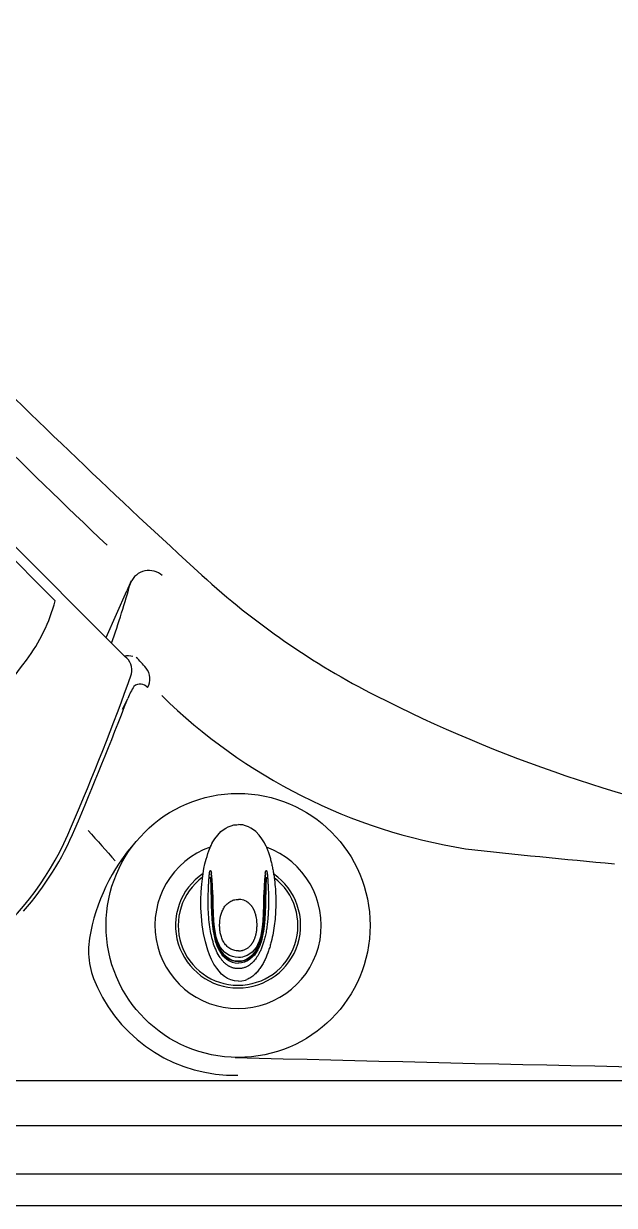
# Model space of a CAD drawing. Extents: x 398 to 508, y 628 to 778.
# Drawn here: x 418.68 to 433.46, y 643.46 to 673.03 of the extents above; entities that cross this region are included whole.
import ezdxf

# ---------------------------------------------------------------- set-up
doc = ezdxf.new("R2010")
doc.units = 0
doc.header["$MEASUREMENT"] = 0
doc.layers.add('1', color=4, linetype='Continuous')

# ---------------------------------------------------------------- blocks, each defined once
blk = doc.blocks.new('GLEAMLID')
at = {"layer": '1', "color": 4, "linetype": 'Continuous'}
for p, q in [((-6.601, 5.901), (6.601, 5.901)), ((-4.383, 5.655), (4.383, 5.655)), ((-5.043, -0.418), (-5.043, 2.989)), ((5.043, -0.418), (5.043, 2.989)), ((-5.25, -0.739), (-5.25, -0.418)), ((-5.043, -0.418), (-5.043, -0.739)), ((5.043, -0.418), (5.043, -0.739)), ((5.25, -0.739), (5.25, -0.418))]:
    blk.add_line(p, q, dxfattribs=at)
at = {"layer": '1', "color": 4}
for centre, radius, start, end in [((57.533, -24.591), 71.321, 154.85856, 158.14836), ((-6.658, 5.448), 0.456, 82.8153, 144.9805), ((-0.559, 3.452), 4.414, 150.051, 171.6734), ((0.559, 3.452), 4.414, 8.3266, 29.949), ((6.658, 5.448), 0.456, 35.0195, 97.1847), ((-57.533, -24.591), 71.321, 21.85164, 25.14144), ((25.477, -0.359), 30.727, 171.6734, 180.1115), ((-25.477, -0.359), 30.727, 359.8885, 8.3266), ((0, 0), 2.427, 54.9207, 125.0793), ((-1.661, -0.98), 7.593, 157.2628, 185.5447), ((0.566, -0.799), 3.406, 125.1442, 173.5825), ((0, -0.418), 2.341, 65.5803, 114.4197), ((-0.566, -0.799), 3.406, 6.4175, 54.8558), ((1.661, -0.98), 7.593, 354.4553, 22.7372), ((0.565, -1.487), 3.548, 115.5898, 162.4687), ((-0.565, -1.487), 3.548, 17.5313, 64.4102)]:
    blk.add_arc(centre, radius, start, end, dxfattribs=at)
at = {"layer": '1', "color": 4, "linetype": 'Continuous'}
for radius, start, end in [(5.25, 180, 0), (5.043, 180, 0), (9.27, 186.0377, 353.9623)]:
    blk.add_arc((0, -0.739), radius, start, end, dxfattribs=at)
blk = doc.blocks.new('DIVERTERVALVE')
at = {"layer": '1', "flags": 128}
for points in [[(-2.064, 0.659), (-2.166, 0.596), (-2.261, 0.523), (-2.348, 0.44), (-2.394, 0.383), (-2.435, 0.322), (-2.469, 0.258), (-2.495, 0.189), (-2.513, 0.117), (-2.521, 0.044), (-2.522, 0.006)], [(-1.987, 0.698), (-1.996, 0.694), (-2.012, 0.686), (-2.04, 0.672), (-2.064, 0.659)], [(-2.064, -0.647), (-2.166, -0.584), (-2.261, -0.511), (-2.347, -0.428), (-2.394, -0.371), (-2.435, -0.31), (-2.469, -0.246), (-2.495, -0.177), (-2.513, -0.105), (-2.521, -0.032), (-2.522, 0.006)], [(1.396, 0.006), (1.388, -0.088), (1.365, -0.178), (1.327, -0.262), (1.277, -0.34), (1.216, -0.412), (1.147, -0.477), (1.072, -0.535), (0.965, -0.603), (0.852, -0.662), (0.734, -0.713), (0.615, -0.757), (0.409, -0.817), (0.199, -0.863), (-0.014, -0.896), (-0.228, -0.918), (-0.442, -0.929), (-0.64, -0.931), (-0.837, -0.924), (-1.034, -0.909), (-1.229, -0.886), (-1.421, -0.853), (-1.539, -0.828), (-1.654, -0.799), (-1.729, -0.777), (-1.801, -0.755), (-1.867, -0.732), (-1.911, -0.715), (-1.949, -0.701), (-1.97, -0.692), (-1.987, -0.686)], [(1.396, 0.006), (1.389, 0.095), (1.367, 0.184), (1.355, 0.216)], [(-1.987, -0.686), (-1.996, -0.682), (-2.012, -0.674), (-2.04, -0.66), (-2.064, -0.647)]]:
    blk.add_lwpolyline(points, dxfattribs=at)
at = {"layer": '1', "color": 3, "flags": 128}
for points in [[(-1.302, 0.678), (-1.142, 0.662), (-0.983, 0.655), (-0.824, 0.653), (-0.665, 0.653), (-0.506, 0.652), (-0.348, 0.648), (-0.191, 0.639), (-0.034, 0.624), (0.09, 0.607), (0.214, 0.585), (0.335, 0.556), (0.453, 0.518), (0.566, 0.47), (0.633, 0.433), (0.696, 0.39), (0.754, 0.341), (0.804, 0.285), (0.845, 0.222), (0.875, 0.154), (0.893, 0.081), (0.898, 0.006)], [(-1.3, 0.688), (-1.188, 0.671), (-1.071, 0.658), (-0.952, 0.649), (-0.832, 0.642), (-0.711, 0.638), (-0.508, 0.632), (-0.306, 0.627), (-0.104, 0.617), (0.047, 0.603), (0.197, 0.581), (0.295, 0.559), (0.392, 0.529), (0.485, 0.489), (0.551, 0.451), (0.612, 0.405), (0.666, 0.352), (0.712, 0.292), (0.749, 0.226), (0.777, 0.155), (0.79, 0.107), (0.799, 0.057), (0.802, 0.006)], [(-1.3, 0.688), (-1.119, 0.67), (-0.937, 0.664), (-0.756, 0.663), (-0.574, 0.662), (-0.393, 0.659), (-0.213, 0.65), (-0.033, 0.634), (0.092, 0.616), (0.216, 0.594), (0.338, 0.565), (0.456, 0.527), (0.571, 0.478), (0.638, 0.44), (0.702, 0.397), (0.76, 0.347), (0.811, 0.29), (0.853, 0.226), (0.883, 0.156), (0.901, 0.082), (0.907, 0.006)], [(-1.211, 0.712), (-1.036, 0.697), (-0.86, 0.691), (-0.684, 0.689), (-0.508, 0.686), (-0.332, 0.68), (-0.156, 0.668), (0.019, 0.65), (0.141, 0.634), (0.262, 0.612), (0.382, 0.583), (0.499, 0.544), (0.611, 0.493), (0.678, 0.454), (0.74, 0.408), (0.797, 0.356), (0.847, 0.297), (0.887, 0.231), (0.917, 0.159), (0.934, 0.084), (0.94, 0.006)], [(0.898, 0.006), (0.893, -0.069), (0.875, -0.142), (0.845, -0.21), (0.804, -0.273), (0.753, -0.329), (0.696, -0.378), (0.633, -0.421), (0.566, -0.458), (0.453, -0.506), (0.335, -0.544), (0.213, -0.573), (0.09, -0.595), (-0.034, -0.612), (-0.191, -0.627), (-0.349, -0.636), (-0.507, -0.64), (-0.665, -0.641), (-0.824, -0.641), (-0.983, -0.643), (-1.142, -0.65), (-1.302, -0.666)], [(0.907, 0.006), (0.901, -0.07), (0.883, -0.144), (0.853, -0.214), (0.811, -0.278), (0.76, -0.335), (0.702, -0.385), (0.638, -0.428), (0.57, -0.466), (0.456, -0.515), (0.337, -0.553), (0.216, -0.582), (0.092, -0.604), (-0.033, -0.622), (-0.19, -0.637), (-0.348, -0.645), (-0.506, -0.65), (-0.665, -0.65), (-0.824, -0.651), (-0.983, -0.653), (-1.142, -0.66), (-1.3, -0.676)], [(0.802, 0.006), (0.795, -0.07), (0.777, -0.143), (0.749, -0.214), (0.712, -0.28), (0.666, -0.34), (0.612, -0.393), (0.551, -0.438), (0.485, -0.477), (0.392, -0.517), (0.295, -0.547), (0.197, -0.569), (0.047, -0.591), (-0.104, -0.604), (-0.306, -0.615), (-0.508, -0.62), (-0.711, -0.626), (-0.832, -0.63), (-0.952, -0.637), (-1.071, -0.646), (-1.188, -0.659), (-1.3, -0.676)], [(-1.211, -0.7), (-1.036, -0.685), (-0.86, -0.679), (-0.684, -0.676), (-0.508, -0.674), (-0.332, -0.667), (-0.156, -0.656), (0.019, -0.638), (0.141, -0.621), (0.262, -0.6), (0.382, -0.571), (0.499, -0.532), (0.611, -0.481), (0.678, -0.442), (0.74, -0.396), (0.797, -0.344), (0.847, -0.285), (0.887, -0.219), (0.917, -0.147), (0.934, -0.072), (0.94, 0.006)]]:
    blk.add_lwpolyline(points, dxfattribs=at)
at = {"layer": '1'}
for start, end in [(0, 160.0396), (199.5487, 0)]:
    blk.add_arc((0, 0), 2.08, start, end, dxfattribs=at)
at = {"layer": '1', "color": 3}
for radius, start, end in [(1.565, 0, 145.3967), (1.497, 0, 142.9103), (1.565, 213.9486, 0), (1.497, 216.4268, 0)]:
    blk.add_arc((0, 0), radius, start, end, dxfattribs=at)
at = {"layer": '1'}
for points, knots in [([(-1.987, 0.698), (-1.974, 0.703), (-1.954, 0.711), (-1.917, 0.725), (-1.904, 0.73), (-1.876, 0.74), (-1.861, 0.746), (-1.831, 0.757), (-1.815, 0.762), (-1.782, 0.773), (-1.766, 0.778), (-1.715, 0.794), (-1.681, 0.804), (-1.61, 0.823), (-1.573, 0.832), (-1.5, 0.849), (-1.463, 0.857), (-1.389, 0.872), (-1.351, 0.879), (-1.275, 0.891), (-1.237, 0.897), (-1.123, 0.912), (-1.046, 0.921), (-0.893, 0.933), (-0.815, 0.938), (-0.661, 0.943), (-0.583, 0.943), (-0.429, 0.941), (-0.351, 0.938), (-0.121, 0.923), (0.032, 0.905), (0.259, 0.864), (0.334, 0.848), (0.447, 0.819), (0.484, 0.809), (0.559, 0.787), (0.596, 0.775), (0.706, 0.738), (0.778, 0.709), (0.883, 0.66), (0.917, 0.642), (0.985, 0.604), (1.018, 0.584), (1.083, 0.54), (1.114, 0.517), (1.173, 0.467), (1.201, 0.44), (1.254, 0.383), (1.279, 0.352), (1.321, 0.287), (1.34, 0.252), (1.355, 0.216)], [0, 0, 0, 0, 0.03125, 0.03125, 0.046875, 0.046875, 0.0625, 0.0625, 0.078125, 0.078125, 0.09375, 0.09375, 0.125, 0.125, 0.15625, 0.15625, 0.1875, 0.1875, 0.21875, 0.21875, 0.25, 0.25, 0.3125, 0.3125, 0.375, 0.375, 0.4375, 0.4375, 0.5, 0.5, 0.625, 0.625, 0.6875, 0.6875, 0.71875, 0.71875, 0.75, 0.75, 0.8125, 0.8125, 0.84375, 0.84375, 0.875, 0.875, 0.90625, 0.90625, 0.9375, 0.9375, 0.96875, 0.96875, 1, 1, 1, 1]), ([(-1.987, 0.698), (-1.988, 0.697), (-1.99, 0.697), (-1.995, 0.695), (-1.997, 0.693), (-2.006, 0.69), (-2.013, 0.686), (-2.026, 0.679), (-2.034, 0.676), (-2.049, 0.668), (-2.056, 0.664), (-2.064, 0.659)], [0, 0, 0, 0, 0.125, 0.125, 0.25, 0.25, 0.5, 0.5, 0.75, 0.75, 1, 1, 1, 1]), ([(-2.064, -0.647), (-2.056, -0.651), (-2.049, -0.656), (-2.034, -0.664), (-2.026, -0.667), (-2.013, -0.674), (-2.006, -0.677), (-1.997, -0.681), (-1.995, -0.683), (-1.99, -0.685), (-1.988, -0.685), (-1.987, -0.686)], [0, 0, 0, 0, 0.25, 0.25, 0.5, 0.5, 0.75, 0.75, 0.875, 0.875, 1, 1, 1, 1])]:
    blk.add_open_spline(points, degree=3, knots=knots, dxfattribs=at)
at = {"layer": '1', "color": 3}
for points, knots in [([(-1.309, 0.68), (-1.312, 0.68), (-1.318, 0.681), (-1.326, 0.683), (-1.334, 0.685), (-1.343, 0.687), (-1.351, 0.69), (-1.358, 0.692), (-1.363, 0.695), (-1.367, 0.697), (-1.37, 0.699), (-1.373, 0.702), (-1.373, 0.705), (-1.372, 0.707), (-1.371, 0.71), (-1.367, 0.712), (-1.363, 0.714), (-1.358, 0.716), (-1.35, 0.719), (-1.336, 0.723), (-1.315, 0.727), (-1.288, 0.731), (-1.26, 0.734), (-1.234, 0.736), (-1.219, 0.737), (-1.212, 0.737)], [0, 0, 0, 0, 0.0363, 0.0726, 0.108899, 0.149977, 0.191052, 0.221863, 0.252669, 0.275327, 0.29799, 0.315121, 0.332215, 0.34852, 0.364795, 0.381622, 0.398486, 0.421273, 0.444094, 0.505241, 0.585692, 0.690463, 0.826017, 0.913008, 1, 1, 1, 1]), ([(-1.212, 0.737), (-1.209, 0.737), (-1.196, 0.738), (-1.17, 0.74), (-1.134, 0.742), (-1.093, 0.745), (-1.049, 0.748), (-0.999, 0.75), (-0.944, 0.753), (-0.882, 0.756), (-0.813, 0.758), (-0.738, 0.76), (-0.655, 0.761), (-0.565, 0.761), (-0.466, 0.76), (-0.358, 0.756), (-0.24, 0.75), (-0.111, 0.739), (0.029, 0.723), (0.169, 0.7), (0.301, 0.672), (0.417, 0.639), (0.519, 0.605), (0.609, 0.569), (0.688, 0.531), (0.757, 0.492), (0.817, 0.453), (0.869, 0.414), (0.914, 0.374), (0.955, 0.333), (0.993, 0.285), (1.029, 0.229), (1.059, 0.16), (1.077, 0.084), (1.08, 0.031), (1.08, 0.006)], [0.0342133, 0.0342133, 0.0342133, 0.0342133, 0.0372226, 0.0493875, 0.0629178, 0.0779265, 0.0945205, 0.1128631, 0.1332546, 0.1560166, 0.1814365, 0.2093275, 0.239663, 0.2728559, 0.3092641, 0.348779, 0.3920627, 0.4400033, 0.4926594, 0.5475401, 0.5974105, 0.6414151, 0.6807211, 0.7160341, 0.7477155, 0.7764632, 0.8028293, 0.8262781, 0.8475195, 0.8680151, 0.8892787, 0.9128725, 0.9401017, 0.969074, 0.9965284, 0.9965284, 0.9965284, 0.9965284]), ([(0.636, 0.006), (0.636, 0.011), (0.636, 0.018), (0.635, 0.032), (0.634, 0.046), (0.633, 0.058), (0.63, 0.078), (0.626, 0.098), (0.621, 0.118), (0.615, 0.139), (0.605, 0.166), (0.587, 0.203), (0.569, 0.233), (0.552, 0.256), (0.533, 0.279), (0.519, 0.293), (0.503, 0.309), (0.491, 0.319), (0.477, 0.331), (0.464, 0.341), (0.451, 0.351), (0.436, 0.361), (0.422, 0.369), (0.407, 0.378), (0.392, 0.387), (0.376, 0.395), (0.36, 0.402), (0.343, 0.41), (0.325, 0.417), (0.307, 0.424), (0.272, 0.436), (0.235, 0.446), (0.205, 0.452), (0.187, 0.456), (0.169, 0.459), (0.148, 0.463), (0.129, 0.465), (0.11, 0.468), (0.093, 0.469), (0.075, 0.471), (0.059, 0.472), (0.045, 0.472), (0.027, 0.473), (0.009, 0.474), (-0.008, 0.474), (-0.01, 0.474), (-0.013, 0.474), (-0.019, 0.474), (-0.036, 0.473), (-0.055, 0.473), (-0.073, 0.472), (-0.096, 0.47), (-0.119, 0.468), (-0.142, 0.466), (-0.172, 0.462), (-0.2, 0.457), (-0.231, 0.45), (-0.268, 0.441), (-0.305, 0.43), (-0.337, 0.418), (-0.355, 0.411), (-0.372, 0.404), (-0.388, 0.396), (-0.404, 0.388), (-0.42, 0.38), (-0.435, 0.371), (-0.449, 0.362), (-0.464, 0.352), (-0.477, 0.343), (-0.49, 0.333), (-0.504, 0.321), (-0.518, 0.309), (-0.529, 0.298), (-0.542, 0.285), (-0.555, 0.271), (-0.564, 0.26), (-0.574, 0.247), (-0.585, 0.232), (-0.606, 0.197), (-0.631, 0.145), (-0.643, 0.092), (-0.648, 0.062), (-0.649, 0.052), (-0.65, 0.037), (-0.651, 0.022), (-0.651, 0.011), (-0.651, 0.006)], [0, 0, 0, 0, 0.008053, 0.01208, 0.02416, 0.030201, 0.032215, 0.058046, 0.064511, 0.066666, 0.095388, 0.112699, 0.136175, 0.154292, 0.160334, 0.185275, 0.188534, 0.198309, 0.211339, 0.219894, 0.225026, 0.238707, 0.249526, 0.253131, 0.267547, 0.278985, 0.282797, 0.298039, 0.310173, 0.314216, 0.330386, 0.373436, 0.377866, 0.382296, 0.40444, 0.408868, 0.417722, 0.436905, 0.44133, 0.447229, 0.466891, 0.468857, 0.470824, 0.49689, 0.49922, 0.499608, 0.499996, 0.504905, 0.509813, 0.529448, 0.536812, 0.539266, 0.568644, 0.57599, 0.578439, 0.619972, 0.624396, 0.633244, 0.684608, 0.688585, 0.692562, 0.716421, 0.72018, 0.72394, 0.746493, 0.750053, 0.753614, 0.774974, 0.780041, 0.78173, 0.801995, 0.811641, 0.813248, 0.827713, 0.843149, 0.844693, 0.852411, 0.870311, 0.876279, 0.922299, 0.965058, 0.967216, 0.97369, 0.982461, 0.991231, 1, 1, 1, 1]), ([(1.08, 0.006), (1.08, -0.003), (1.08, -0.022), (1.078, -0.049), (1.074, -0.077), (1.069, -0.104), (1.062, -0.131), (1.053, -0.158), (1.043, -0.183), (1.031, -0.209), (1.01, -0.247), (0.976, -0.297), (0.924, -0.354), (0.867, -0.404), (0.775, -0.472), (0.642, -0.545), (0.456, -0.618), (0.255, -0.672), (0.029, -0.712), (-0.209, -0.737), (-0.45, -0.749), (-0.683, -0.75), (-0.843, -0.745), (-0.938, -0.741), (-0.969, -0.74), (-0.999, -0.738), (-1.03, -0.737), (-1.06, -0.735), (-1.091, -0.733), (-1.121, -0.731), (-1.151, -0.729), (-1.182, -0.727), (-1.202, -0.726), (-1.212, -0.725)], [0, 0, 0, 0, 0.010558, 0.021139, 0.031726, 0.042309, 0.052885, 0.063457, 0.074032, 0.084612, 0.095193, 0.124266, 0.153341, 0.182421, 0.211499, 0.283444, 0.355412, 0.438607, 0.521818, 0.617176, 0.712534, 0.797902, 0.883265, 0.894938, 0.906612, 0.918285, 0.929959, 0.941633, 0.953307, 0.96498, 0.976652, 0.988325, 1, 1, 1, 1]), ([(0.636, 0.006), (0.636, -0.013), (0.635, -0.032), (0.63, -0.069), (0.626, -0.087), (0.616, -0.123), (0.61, -0.141), (0.595, -0.175), (0.586, -0.192), (0.557, -0.24), (0.533, -0.268), (0.492, -0.307), (0.478, -0.319), (0.447, -0.341), (0.432, -0.351), (0.4, -0.37), (0.383, -0.379), (0.349, -0.395), (0.332, -0.402), (0.28, -0.422), (0.244, -0.432), (0.173, -0.447), (0.137, -0.453), (0.082, -0.458), (0.063, -0.459), (0.026, -0.461), (0.008, -0.462), (-0.084, -0.461), (-0.157, -0.454), (-0.265, -0.43), (-0.3, -0.42), (-0.369, -0.394), (-0.402, -0.378), (-0.45, -0.35), (-0.465, -0.34), (-0.495, -0.317), (-0.509, -0.306), (-0.536, -0.28), (-0.548, -0.267), (-0.572, -0.238), (-0.583, -0.223), (-0.602, -0.191), (-0.611, -0.175), (-0.626, -0.14), (-0.632, -0.123), (-0.647, -0.069), (-0.651, -0.032), (-0.651, 0.006)], [0, 0, 0, 0, 0.03125, 0.03125, 0.0625, 0.0625, 0.09375, 0.09375, 0.125, 0.125, 0.1875, 0.1875, 0.21875, 0.21875, 0.25, 0.25, 0.28125, 0.28125, 0.3125, 0.3125, 0.375, 0.375, 0.4375, 0.4375, 0.46875, 0.46875, 0.5, 0.5, 0.625, 0.625, 0.6875, 0.6875, 0.75, 0.75, 0.78125, 0.78125, 0.8125, 0.8125, 0.84375, 0.84375, 0.875, 0.875, 0.90625, 0.90625, 0.9375, 0.9375, 1, 1, 1, 1]), ([(-1.212, -0.725), (-1.217, -0.725), (-1.227, -0.724), (-1.249, -0.722), (-1.276, -0.72), (-1.305, -0.716), (-1.328, -0.712), (-1.343, -0.709), (-1.353, -0.706), (-1.358, -0.704), (-1.363, -0.702), (-1.367, -0.7), (-1.37, -0.698), (-1.372, -0.696), (-1.373, -0.693), (-1.373, -0.691), (-1.371, -0.688), (-1.369, -0.686), (-1.366, -0.684), (-1.361, -0.682), (-1.356, -0.679), (-1.347, -0.676), (-1.336, -0.673), (-1.325, -0.671), (-1.317, -0.669), (-1.312, -0.668), (-1.309, -0.667)], [0, 0, 0, 0, 0.059357, 0.118714, 0.263838, 0.376487, 0.463331, 0.529754, 0.554942, 0.580124, 0.598746, 0.617366, 0.633174, 0.648965, 0.664449, 0.679901, 0.696148, 0.712421, 0.734541, 0.756667, 0.78647, 0.816276, 0.895436, 0.93029, 0.965145, 1, 1, 1, 1])]:
    blk.add_open_spline(points, degree=3, knots=knots, dxfattribs=at)
blk = doc.blocks.new('2013GLEAM')
at = {"layer": '1', "color": 3, "linetype": 'Continuous'}
for p, q in [((23.299, 15.623), (23.188, 15.372)), ((22.67, 14.205), (23.188, 15.372)), ((23.083, 12.411), (23.214, 12.685)), ((13.308, 3.125), (27.781, 3.125)), ((27.781, 3.125), (40, 3.125)), ((14.135, 2), (40, 2)), ((14.135, 0.793), (37.503, 0.793))]:
    blk.add_line(p, q, dxfattribs=at)
at = {"layer": '1', "color": 4, "linetype": 'Continuous'}
blk.add_lwpolyline([(110, 7.75), (110, 83.25, 0.414211), (102.25, 91), (7.75, 91, 0.414214), (0, 83.25), (0, 7.75, 0.414214), (7.75, 0), (102.25, 0, 0.414214)], format="xyb", close=True, dxfattribs=at)
at = {"layer": '1', "color": 2, "linetype": 'Continuous'}
blk.add_circle((25.972, 7.004), 3.303, dxfattribs=at)
at = {"layer": '1', "color": 3, "linetype": 'Continuous'}
for centre, radius, start, end in [((28.951, 26.608), 9.857, 351.2941, 115.9884), ((28.547, 26.066), 8.001, 353.1762, 112.5684), ((142.17, 142.181), 173.396, 223.55888, 226.44626), ((23.742, 15.388), 0.496, 47.7906, 156.704), ((-3.666, 23.219), 28.013, 340.9279, 344.1838), ((23.203, 12.949), 0.799, 80.3647, 95.1878), ((21.275, 11.449), 3.117, 39.8088, 46.5198), ((23.342, 13.171), 0.427, 329.5192, 39.8088), ((23.523, 12.796), 0.245, 40.2949, 129.362), ((24.771, 12.082), 1.67, 147.2503, 158.8561), ((33.868, 22.748), 14, 225.5507, 260.9224), ((-83.293, 53.876), 114.195, 337.08651, 338.8561), ((14.828, 12.401), 7.668, 318.915, 337.0865), ((59.708, 41.651), 49.458, 220.7245, 221.9038), ((27.017, 5.891), 4.827, 138.2649, 170.5188), ((51.147, 184.157), 176.315, 263.65401, 264.87036), ((24.183, 6.365), 1.954, 170.5188, 207.7689), ((25.876, 7.018), 3.761, 204.5567, 271.3628), ((70.911, 1703.863), 1700.757, 268.483375, 269.129998)]:
    blk.add_arc(centre, radius, start, end, dxfattribs=at)
at = {"layer": '1', "color": 2, "linetype": 'Continuous'}
for centre, radius, start, end in [((151.745, 154.426), 187.813, 222.35973, 227.58482), ((38.389, 30.352), 19.754, 227.5848, 243.0148), ((45.665, 44.641), 35.788, 243.0148, 259.5218)]:
    blk.add_arc(centre, radius, start, end, dxfattribs=at)
at = {"layer": '1', "color": 4, "linetype": 'Continuous', "rotation": 315}
blk.add_blockref('GLEAMLID', (14.3, 14.23), dxfattribs=at)
at = {"layer": '1', "color": 3, "rotation": 270}
blk.add_blockref('DIVERTERVALVE', (25.972, 7.004), dxfattribs=at)

msp = doc.modelspace()

# ---------------------------------------------------------------- block references
at = {"layer": '1'}
msp.add_blockref('2013GLEAM', (398.077, 643.46), dxfattribs=at)

doc.saveas('drawing.dxf')
